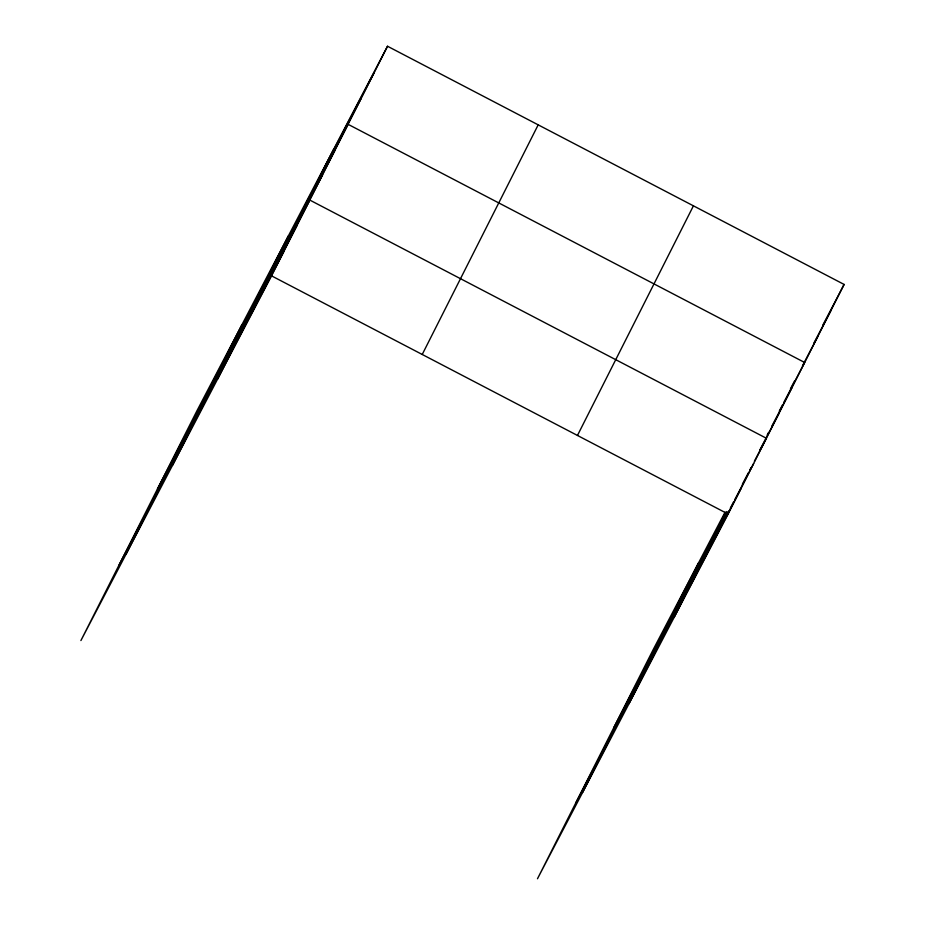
<?xml version="1.0" encoding="UTF-8"?>
<svg xmlns="http://www.w3.org/2000/svg" width="925" height="925" viewBox="0 0 925 925"><rect width="100%" height="100%" fill="white"/><g stroke="black" fill="none" stroke-linecap="round" stroke-linejoin="round"><path stroke-width="1.39" d="M125.973 554.329L241.945 324.71M172.432 465.483L288.392 235.863M217.514 379.25L333.474 149.63M387.517 46.25L196.863 410.943L80.903 640.562L271.557 275.87L387.517 46.25L844.097 284.438L728.137 514.057L537.483 878.75L653.443 649.13L725.073 512.138M422.228 354.472L538.188 124.852M577.466 435.455L693.426 205.836M582.565 792.517L698.525 562.897M629.012 703.671L725.57 512.473M674.094 617.438L727.027 512.623M320.328 175.657L374.382 72.277M307.192 201.673L361.236 98.293M157.435 489.013L348.089 124.32L804.669 362.507L783.995 402.074M281.293 252.953L335.336 149.573M268.539 278.217L322.582 174.837M119.163 564.782L309.829 200.089L766.409 438.277L754.395 461.251M243.021 328.733L297.064 225.353M230.267 353.986L284.31 250.606M822.753 325.288L844.097 284.438M813.607 343.649L830.962 310.465M790.459 388.812L794.459 381.158M802.472 365.837L817.816 336.492M614.015 727.2L726.761 511.548M779.324 411.012L782.654 404.63M767.23 434.993L768.559 432.438M771.901 426.055L791.916 387.772M725.119 516.404L727.119 512.577M759.807 450.036L779.162 413.024M575.743 802.981L727.709 512.311M742.382 484.226L748.394 472.744M749.724 470.189L751.054 467.634M699.601 566.921L728.958 510.762M730.299 508.207L733.629 501.824M734.97 499.28L753.644 463.541M686.847 592.185L740.89 488.793M271.557 275.87L728.137 514.057"/></g></svg>
